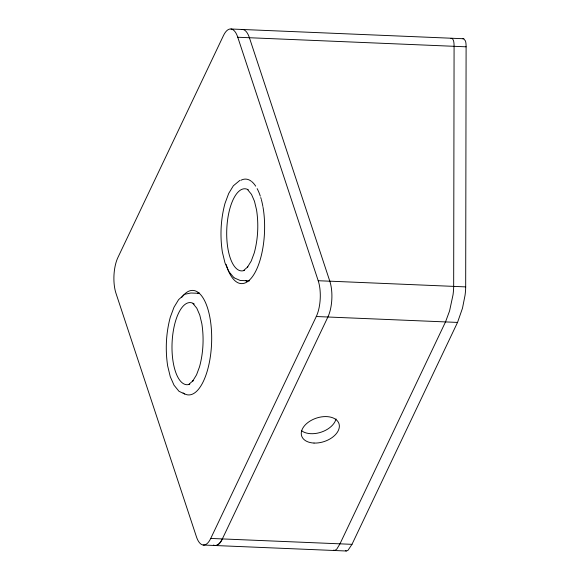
<?xml version="1.0" encoding="UTF-8"?>
<svg xmlns="http://www.w3.org/2000/svg" width="580" height="580" viewBox="0 0 580 580"><rect width="100%" height="100%" fill="white"/><g stroke="black" fill="none" stroke-linecap="round" stroke-linejoin="round"><path stroke-width="0.87" d="M203.188 545.019L346.26 551L347.935 550.398L351.988 544.337L457.533 322.422L462.485 308.219L465.051 295.256A27.057 6.068 -76.4 0 0 465.682 286.89L466.102 46.813A27.057 6.068 -76.4 0 0 465.501 41.042L463.746 38.751L231.014 29M210.736 538.436L316.281 316.52A25.36 10.164 -87.6 0 0 318.21 280.72L237.764 37.243A25.36 10.164 -87.6 0 0 223.46 35.583L117.914 257.498A25.36 10.164 -87.6 0 0 115.985 293.299L196.431 536.775A25.36 10.164 -87.6 0 0 210.736 538.436L351.988 544.337M184.186 294.676L178.647 299.606L174.007 307.233L170.288 317.231C166.018 333.065 165.198 349.733 167.663 365.937L170.259 376.637L174.029 385.207L178.974 391.275L184.694 394.023M243.6 270.519L247.841 266.822L247.392 267.315L251.249 261.007L254.25 252.938C258.027 238.967 258.745 224.257 256.57 209.96L254.475 201.245L251.51 194.401L247.696 189.74M188.892 384.33L193.133 380.632L192.683 381.125L196.548 374.818L199.549 366.748C203.319 352.778 204.037 338.067 201.862 323.778L199.767 315.056L196.808 308.212L192.988 303.55M239.881 180.373L233.349 185.796L228.708 193.423L224.996 203.42C220.719 219.255 219.907 235.922 222.372 252.126L224.968 262.827L228.737 271.396M185.179 294.183L190.878 293.001L199.368 293.335M450.935 38.331L452.429 38.592L453.48 40.542A27.057 6.068 -76.4 0 1 454.082 46.306L453.669 286.382A27.057 6.068 -76.4 0 1 453.038 294.749L449.58 310.909L445.512 321.922L339.974 543.83L336.871 548.963L335.037 550.405L333.543 550.152M462.949 38.838L463.746 38.751M237.764 37.243L466.102 46.813M329.839 281.169L465.682 286.89M318.21 280.72L329.817 281.213A25.36 10.164 -87.6 0 1 327.888 317.013L222.35 538.922A25.36 10.164 -87.6 0 1 213.483 545.142A25.36 10.164 -87.6 0 0 222.365 538.878M249.509 280.872L240.12 280.452L234.276 277.885M316.281 316.52L457.533 322.422M345.564 550.659L346.26 551M233.965 277.697L228.911 271.672M329.817 281.213L249.393 37.693A25.36 10.164 -87.6 0 0 241.309 29.508M181.794 297.322A52.301 20.96 -87.6 0 1 211.678 336.356A52.301 20.96 -87.6 0 1 183.084 392.907M197.751 293.255A52.301 20.96 -87.6 0 1 198.954 292.436M247.051 281.655A52.301 20.96 -87.6 0 1 245.935 280.647M240.888 180.307A52.301 20.96 -87.6 0 1 251.118 181.119M251.684 181.554A52.301 20.96 -87.6 0 1 255.7 186.165M257.15 188.631A52.301 20.96 -87.6 0 1 260.311 196.156M260.746 197.526A52.301 20.96 -87.6 0 1 261.16 198.933M261.363 199.658A52.301 20.96 -87.6 0 1 262.899 206.545M263.044 207.35A52.301 20.96 -87.6 0 1 253.554 275.021A52.301 20.96 -87.6 0 1 226.178 264.502M336.03 418.912A19.655 12.354 -18.3 0 1 321.581 432.027A19.655 12.354 -18.3 0 1 301.745 430.867M189.776 384.17A41.1 16.465 -87.6 0 1 172.144 341.569A41.1 16.465 -87.6 0 1 194.242 304.014M244.485 270.36A41.1 16.465 -87.6 0 1 226.802 228.658A41.1 16.465 -87.6 0 1 248.262 189.769M314.026 443.055A19.655 12.354 -18.3 0 0 339.039 423.871A19.655 12.354 -18.3 0 0 307.879 422.559A19.655 12.354 -18.3 0 0 314.026 443.055"/></g></svg>
